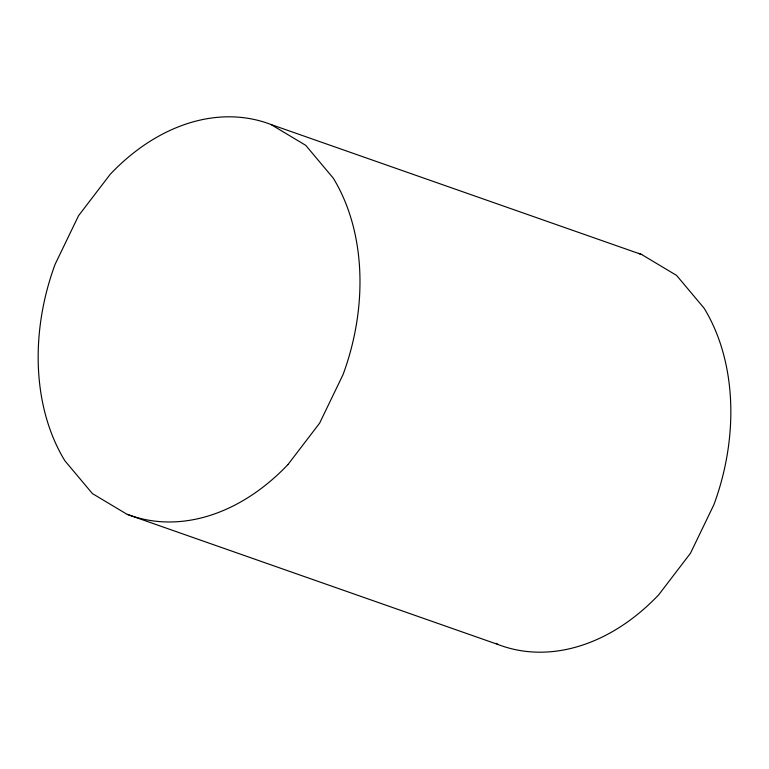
<?xml version="1.0" encoding="UTF-8"?>
<svg xmlns="http://www.w3.org/2000/svg" width="769" height="769" viewBox="0 0 769 769"><rect width="100%" height="100%" fill="white"/><g stroke="black" fill="none" stroke-linecap="round" stroke-linejoin="round"><path stroke-width="1.15" d="M287.885 464.649L319.616 423.161L343.07 374.551A207.726 154.088 -70.7 0 0 333.246 178.12L305.716 145.322L270.88 124.463A207.726 154.088 -70.7 0 0 110.255 174.255L78.534 215.743L55.08 264.353A207.726 154.088 -70.7 0 0 64.894 460.794L92.424 493.592L127.27 514.442L498.12 644.537A207.726 154.088 -70.7 0 0 658.745 594.745L690.466 553.257L713.92 504.647A207.726 154.088 -70.7 0 0 704.106 308.206L676.576 275.408L641.731 254.558L270.88 124.463M496.072 643.307L498.12 644.537M287.971 464.524A207.726 154.088 -70.7 0 1 127.346 514.317M638.414 253.337A207.726 154.088 -70.7 0 1 641.74 254.549"/></g></svg>
